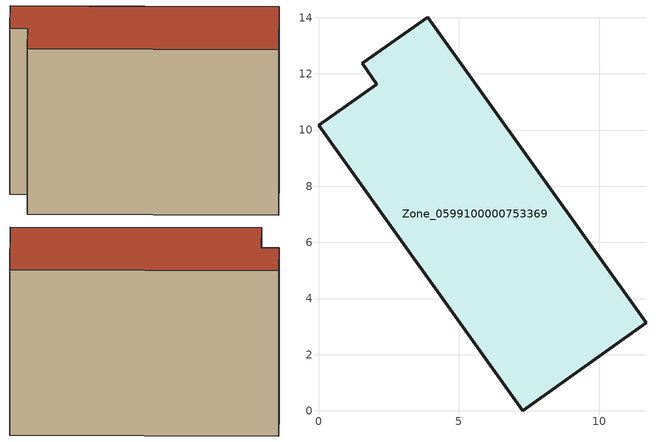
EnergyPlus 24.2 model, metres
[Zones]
Zone_0599100000753369
 floor ground (C_G): 11.66,3.14 7.27,0 0,10.17 2.08,11.64 1.55,12.37 3.88,14.02 z0
 wall outside (C_F): 7.27,0 11.66,3.14 3.88,14.02 1.55,12.37 2.08,11.64 0,10.17 7.27,0 z0:8.94
 roof outside (C_R): 0,10.17 7.27,0 11.66,3.14 3.88,14.02 1.55,12.37 2.08,11.64 z8.94
[BUILDING]
Pand.0599100000753369: North Axis=0; Terrain=City; Loads Convergence Tolerance Value=0.04; Temperature Convergence Tolerance Value=0.4; Solar Distribution=FullExterior; Maximum Number of Warmup Days=25; Minimum Number of Warmup Days=1
[Site:Location]
Rotterdam.The.Hague.AP_ZH_NLD Design_Conditions: Latitude=51.96; Longitude=4.45; Time Zone=1; Elevation=-4.5
[SITE:GROUNDTEMPERATURE:BUILDINGSURFACE]
18, 18, 18, 18, 18, 18, 18, 18, 18, 18, 18, 18
[MATERIAL] Thermal Absorptance=0.9; Solar Absorptance=0.7; Visible Absorptance=0.7
Name | Roughness | Thickness | Conductivity | Density | Specific Heat
G.TI.2006-2014 | MediumSmooth | 0.15 | 0.06 | 540 | 1210
F.TI.2006-2014 | Rough | 0.3 | 0.12 | 1920 | 840
R.TI.2006-2014 | MediumRough | 0.2 | 0.08 | 1500 | 1000
[CONSTRUCTION]
C_G: G.TI.2006-2014
C_F: F.TI.2006-2014
C_R: R.TI.2006-2014
[ZONE]
Zone_0599100000753369: Type=1; Multiplier=1; Ceiling Height=Autocalculate; Volume=Autocalculate; Floor Area=autocalculate; Part of Total Floor Area=Yes
[ZONEINFILTRATION:DESIGNFLOWRATE]
Infil_Zone_0599100000753369: Zone or ZoneList or Space or SpaceList=Zone_0599100000753369; Schedule=AlwaysOn; Design Flow Rate Calculation Method=Flow/Area; Flow Rate per Floor Area=0.0015; Constant Term Coefficient=1; Temperature Term Coefficient=0; Velocity Term Coefficient=0; Velocity Squared Term Coefficient=0
[HVACTEMPLATE:ZONE:IDEALLOADSAIRSYSTEM]
Zone_0599100000753369: Maximum Heating Supply Air Temperature=50; Minimum Cooling Supply Air Temperature=13; Maximum Heating Supply Air Humidity Ratio=0.0156; Minimum Cooling Supply Air Humidity Ratio=0.0077; Heating Limit=NoLimit; Cooling Limit=NoLimit; Dehumidification Control Type=ConstantSensibleHeatRatio; Cooling Sensible Heat Ratio=0.7; Dehumidification Setpoint=60; Humidification Control Type=None; Humidification Setpoint=30; Outdoor Air Method=None; Outdoor Air Flow Rate per Person=0.00944; Outdoor Air Flow Rate per Zone Floor Area=0; Outdoor Air Flow Rate per Zone=0; Demand Controlled Ventilation Type=None; Outdoor Air Economizer Type=NoEconomizer; Heat Recovery Type=None; Sensible Heat Recovery Effectiveness=0.7; Latent Heat Recovery Effectiveness=0.65
[ZONECONTROL:THERMOSTAT]
ThermostatControl_Zone_0599100000753369: Zone or ZoneList=Zone_0599100000753369; Control Type Schedule=DualSetpointControlType; Control 1=Thermostat_Zone_0599100000753369; Temperature Difference Between Cutout And Setpoint=0
[THERMOSTATSETPOINT:DUALSETPOINT]
Thermostat_Zone_0599100000753369: Heating Setpoint Temperature Schedule=HeatingSetpoint_Zone_0599100000753369; Cooling Setpoint Temperature Schedule=CoolingSetpoint_Zone_0599100000753369
[SCHEDULE:COMPACT]
HeatingSetpoint_Zone_0599100000753369: Through: 12/31, For: AllDays, Until: 24:00, 21
CoolingSetpoint_Zone_0599100000753369: Through: 12/31, For: AllDays, Until: 24:00, 24
DualSetpointControlType: Through: 12/31, For: AllDays, Until: 24:00, 4
AlwaysOn: Through: 12/31, For: AllDays, Until: 24:00, 1
